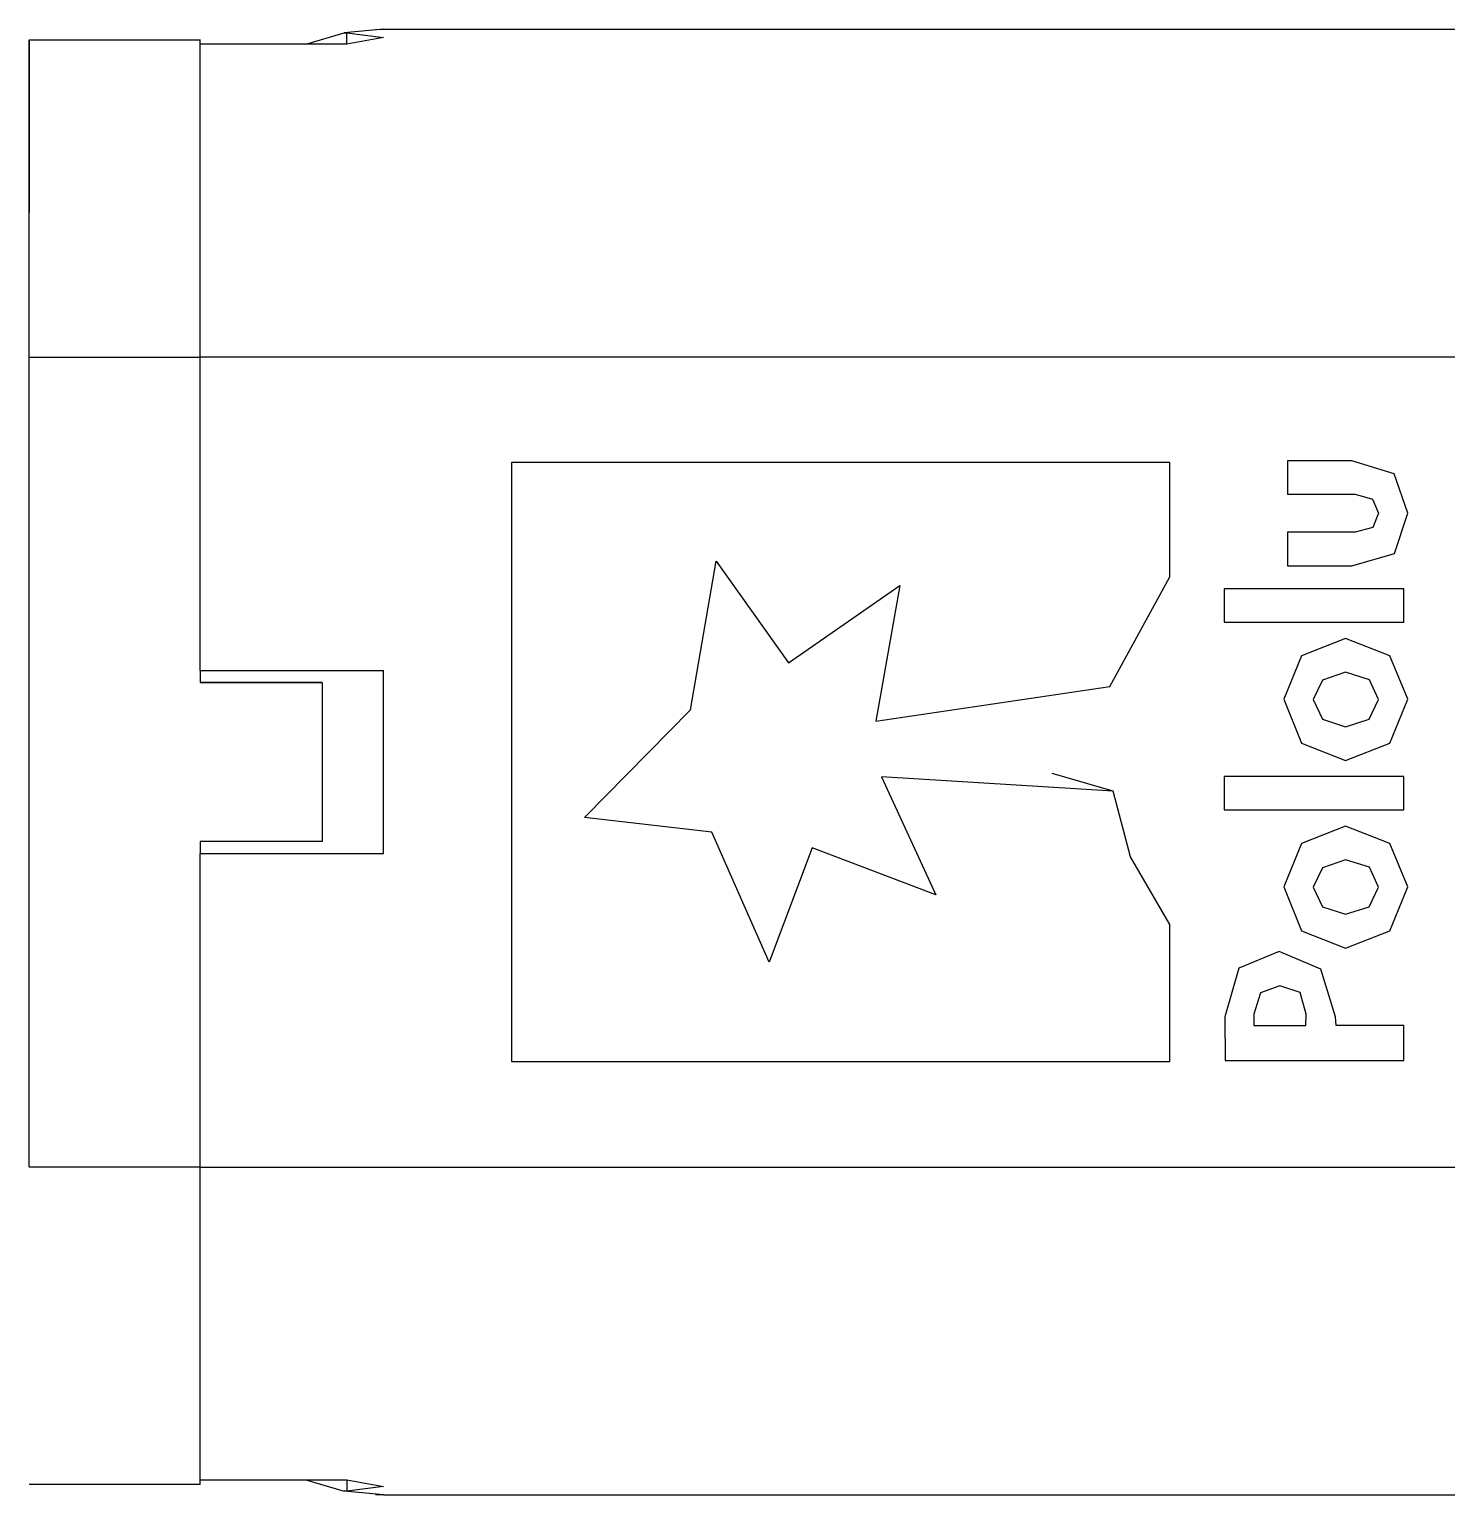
# Model space of a CAD drawing. Extents: x -35.5 to 35.5, y -21 to 21.
# Drawn here: x 1.1 to 12.71, y -6 to 6 of the extents above; entities that cross this region are included whole.
import ezdxf

# ---------------------------------------------------------------- set-up
doc = ezdxf.new("R2010")
doc.units = 0
doc.layers.get('0').update_dxf_attribs({"linetype": 'continuous'})

# ---------------------------------------------------------------- blocks, each defined once
blk = doc.blocks.new('SHAPE2DVIEW002')
at = {"color": 0}
for p, q in [((1.1, 5.915), (1.1, 4.5)), ((1.1, 5.915), (2.5, 5.915)), ((1.1, 5.915), (2.5, 5.915)), ((3.679, 5.97), (3.7, 5.97)), ((3.7, 5.879), (3.7, 5.97)), ((4, 6), (16, 6)), ((3.7, 5.879), (2.5, 5.879)), ((1.1, -3.316), (1.1, 3.316)), ((1.1, 3.316), (2.5, 3.316)), ((2.5, 3.317), (16, 3.317)), ((5.05, 2.452), (5.05, -2.452)), ((10.442, 2.452), (5.05, 2.452)), ((10.442, 1.517), (10.442, 2.452)), ((11.406, 2.465), (11.406, 2.192)), ((11.932, 2.465), (11.406, 2.465)), ((11.406, 2.192), (11.961, 2.192)), ((11.961, 1.881), (11.406, 1.881)), ((11.406, 1.881), (11.406, 1.607)), ((11.406, 1.607), (11.932, 1.607)), ((10.886, 1.418), (10.886, 1.144)), ((12.359, 1.418), (10.886, 1.418)), ((12.359, 1.144), (12.359, 1.418)), ((12.359, 1.144), (12.359, 1.418)), ((10.886, 1.144), (12.359, 1.144)), ((10.886, 1.144), (12.359, 1.144)), ((2.5, 0.75), (4, 0.75)), ((2.5, 0.75), (2.5, 0.65)), ((4, -0.75), (4, 0.75)), ((4, -0.75), (4, 0.75)), ((3.5, 0.65), (2.5, 0.65)), ((2.5, 0.65), (3.5, 0.65)), ((3.5, 0.65), (3.5, -0.65)), ((10.886, -0.119), (10.886, -0.393)), ((12.359, -0.119), (10.886, -0.119)), ((12.359, -0.393), (12.359, -0.119)), ((12.359, -0.393), (12.359, -0.119)), ((10.886, -0.393), (12.359, -0.393)), ((10.886, -0.393), (12.359, -0.393)), ((3.5, -0.65), (2.5, -0.65)), ((2.5, -0.65), (2.5, -0.75)), ((2.5, -0.75), (4, -0.75)), ((2.5, -0.75), (4, -0.75)), ((10.442, -2.452), (10.442, -1.33)), ((10.892, -2.088), (10.896, -2.445)), ((11.13, -2.065), (11.129, -2.158)), ((11.129, -2.158), (11.557, -2.158)), ((11.557, -2.158), (11.558, -2.065)), ((11.804, -2.158), (11.8, -2.088)), ((12.359, -2.158), (11.804, -2.158)), ((12.359, -2.445), (12.359, -2.158)), ((10.896, -2.445), (12.359, -2.445)), ((1.1, -3.316), (2.5, -3.316)), ((2.5, -3.317), (16, -3.317)), ((2.5, -5.879), (3.7, -5.879)), ((3.7, -5.879), (3.7, -5.97)), ((1.1, -5.915), (2.5, -5.915)), ((3.7, -5.97), (3.679, -5.97)), ((4, -6), (16, -6))]:
    blk.add_line(p, q, dxfattribs=at)
for points in [[(1.1, 3.316), (1.1, 5.915)], [(2.5, 5.878), (2.5, 5.917)], [(3.365, 5.879), (3.679, 5.97)], [(4, 6), (3.679, 5.97)], [(3.7, 5.97), (4, 5.932)], [(4, 5.932), (3.7, 5.879)], [(3.936, 5.999), (4, 6)], [(2.5, 3.316), (2.5, 5.878)], [(2.5, 0.75), (2.5, 3.316)], [(12.28, 2.361), (11.932, 2.465)], [(12.39, 2.037), (12.28, 2.361)], [(11.961, 2.192), (12.101, 2.152)], [(11.961, 2.192), (12.101, 2.152)], [(12.101, 2.152), (12.15, 2.037)], [(12.101, 2.152), (12.15, 2.037)], [(12.15, 2.037), (12.104, 1.919)], [(12.283, 1.707), (12.39, 2.037)], [(12.283, 1.707), (12.39, 2.037)], [(12.104, 1.919), (11.961, 1.881)], [(11.932, 1.607), (12.283, 1.707)], [(11.932, 1.607), (12.283, 1.707)], [(6.517, 0.427), (6.727, 1.644)], [(6.517, 0.427), (6.727, 1.644)], [(6.727, 1.644), (7.318, 0.812)], [(6.727, 1.644), (7.318, 0.812)], [(7.318, 0.812), (8.231, 1.445)], [(7.318, 0.812), (8.231, 1.445)], [(8.231, 1.445), (8.033, 0.335)], [(9.951, 0.617), (10.442, 1.517)], [(9.951, 0.617), (10.442, 1.517)], [(11.881, 1.012), (11.521, 0.87)], [(12.244, 0.87), (11.881, 1.012)], [(11.521, 0.87), (11.375, 0.514)], [(12.39, 0.514), (12.244, 0.87)], [(11.881, 0.735), (11.692, 0.671)], [(11.881, 0.735), (11.692, 0.671)], [(12.076, 0.674), (11.881, 0.735)], [(12.076, 0.674), (11.881, 0.735)], [(8.033, 0.335), (9.951, 0.617)], [(8.033, 0.335), (9.951, 0.617)], [(11.692, 0.671), (11.616, 0.512)], [(11.692, 0.671), (11.616, 0.512)], [(12.15, 0.512), (12.076, 0.674)], [(12.15, 0.512), (12.076, 0.674)], [(11.375, 0.514), (11.519, 0.154)], [(11.375, 0.514), (11.519, 0.154)], [(11.616, 0.512), (11.691, 0.351)], [(12.075, 0.352), (12.15, 0.512)], [(12.244, 0.155), (12.39, 0.514)], [(12.244, 0.155), (12.39, 0.514)], [(5.647, -0.455), (6.517, 0.427)], [(5.647, -0.455), (6.517, 0.427)], [(11.691, 0.351), (11.881, 0.289)], [(11.881, 0.289), (12.075, 0.352)], [(11.519, 0.154), (11.881, 0.012)], [(11.519, 0.154), (11.881, 0.012)], [(11.881, 0.012), (12.244, 0.155)], [(11.881, 0.012), (12.244, 0.155)], [(9.978, -0.238), (9.479, -0.093)], [(8.079, -0.122), (8.525, -1.087)], [(9.978, -0.238), (8.079, -0.122)], [(8.079, -0.122), (8.525, -1.087)], [(10.12, -0.777), (9.978, -0.238)], [(6.691, -0.574), (5.647, -0.455)], [(7.16, -1.638), (6.691, -0.574)], [(7.16, -1.638), (6.691, -0.574)], [(11.881, -0.525), (11.521, -0.667)], [(12.244, -0.667), (11.881, -0.525)], [(7.512, -0.703), (7.16, -1.638)], [(7.512, -0.703), (7.16, -1.638)], [(8.525, -1.087), (7.512, -0.703)], [(11.521, -0.667), (11.375, -1.023)], [(12.39, -1.023), (12.244, -0.667)], [(2.5, -3.316), (2.5, -0.75)], [(10.442, -1.33), (10.12, -0.777)], [(10.442, -1.33), (10.12, -0.777)], [(11.881, -0.802), (11.692, -0.866)], [(11.881, -0.802), (11.692, -0.866)], [(12.076, -0.862), (11.881, -0.802)], [(12.076, -0.862), (11.881, -0.802)], [(11.692, -0.866), (11.616, -1.025)], [(11.692, -0.866), (11.616, -1.025)], [(12.15, -1.025), (12.076, -0.862)], [(12.15, -1.025), (12.076, -0.862)], [(11.375, -1.023), (11.519, -1.383)], [(11.375, -1.023), (11.519, -1.383)], [(11.616, -1.025), (11.691, -1.185)], [(12.075, -1.185), (12.15, -1.025)], [(12.244, -1.382), (12.39, -1.023)], [(12.244, -1.382), (12.39, -1.023)], [(11.691, -1.185), (11.881, -1.247)], [(11.881, -1.247), (12.075, -1.185)], [(11.519, -1.383), (11.881, -1.525)], [(11.519, -1.383), (11.881, -1.525)], [(11.881, -1.525), (12.244, -1.382)], [(11.881, -1.525), (12.244, -1.382)], [(11.338, -1.551), (11.007, -1.689)], [(11.679, -1.696), (11.338, -1.551)], [(11.007, -1.689), (10.892, -2.088)], [(11.8, -2.088), (11.679, -1.696)], [(11.185, -1.891), (11.13, -2.065)], [(11.185, -1.891), (11.13, -2.065)], [(11.343, -1.832), (11.185, -1.891)], [(11.343, -1.832), (11.185, -1.891)], [(11.508, -1.887), (11.343, -1.832)], [(11.508, -1.887), (11.343, -1.832)], [(11.558, -2.065), (11.508, -1.887)], [(11.558, -2.065), (11.508, -1.887)], [(5.05, -2.452), (7.746, -2.452), (10.442, -2.452)], [(5.05, -2.452), (7.746, -2.452), (10.442, -2.452)], [(2.5, -5.878), (2.5, -3.316)], [(2.5, -5.916), (2.5, -5.878)], [(3.365, -5.879), (3.679, -5.97)], [(3.7, -5.879), (4, -5.932)], [(4, -6), (3.679, -5.97)], [(4, -5.932), (3.7, -5.97)], [(3.936, -5.999), (4, -6)]]:
    blk.add_lwpolyline(points, dxfattribs=at)

msp = doc.modelspace()

# ---------------------------------------------------------------- block references
at = {"color": 0}
msp.add_blockref('SHAPE2DVIEW002', (0, 0), dxfattribs=at)

doc.saveas('drawing.dxf')
